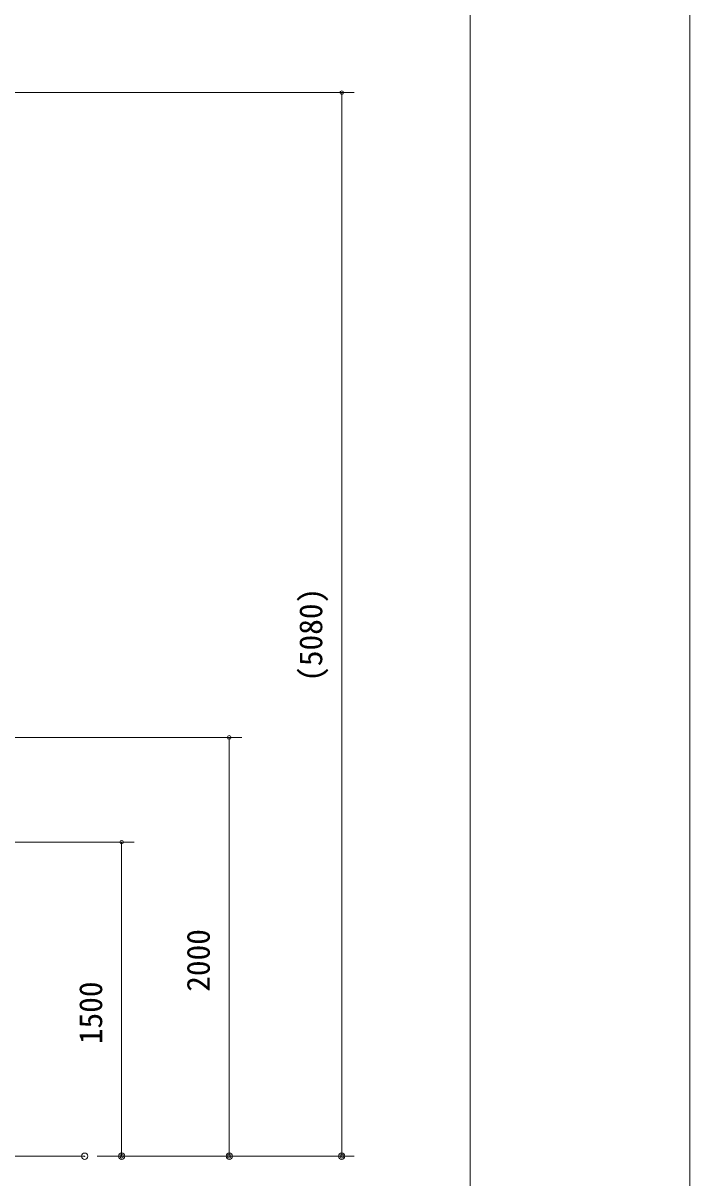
# Model space of a CAD drawing. Units: millimetres on the paper, scale 1:60. Extents: x 0 to 420, y -297 to 594.
# Drawn here: x 366.9 to 420, y 63.3 to 155.2 of the extents above; entities that cross this region are included whole.
import ezdxf
from ezdxf.enums import TextEntityAlignment as Align

# ---------------------------------------------------------------- set-up
doc = ezdxf.new("R2010")
doc.units = ezdxf.units.MM
doc.header["$PDMODE"] = 32
doc.header["$PDSIZE"] = 0.5
doc.layers.add('DEFPOINTS_3', color=7, linetype='Continuous', lineweight=9)
doc.layers.add('LY_1', color=7, linetype='Continuous', lineweight=18)
doc.styles.add('ＭＳ ゴシック', font='')
doc.styles.get('ＭＳ ゴシック').set_extended_font_data('MS Gothic')

# ---------------------------------------------------------------- blocks, each defined once
blk = doc.blocks.new('-000-_DOTSMALL')
at = {"color": 7, "linetype": 'Continuous', "lineweight": 9}
blk.add_circle((0, 0), 0.0625, dxfattribs=at)
blk.add_circle((0, 0), 0.0625, dxfattribs=at)

msp = doc.modelspace()

# ---------------------------------------------------------------- linework, layer by layer
at = {"layer": 'DEFPOINTS_3'}
msp.add_line((420, 0), (420, 297), dxfattribs=at)
at = {"layer": 'LY_1', "lineweight": 9}
for p, q in [((402.5, 15), (402.5, 282)), ((244.076, 64.981), (371.82, 64.981))]:
    msp.add_line(p, q, dxfattribs=at)
at = {"layer": 'LY_1'}
for p, q in [((360.999, 149.647), (393.285, 149.647)), ((392.285, 149.647), (392.285, 64.981)), ((357.22, 98.314), (384.332, 98.314)), ((383.332, 98.314), (383.332, 64.981)), ((332.22, 89.981), (375.768, 89.981)), ((374.768, 89.981), (374.768, 64.981)), ((372.82, 64.981), (375.768, 64.981)), ((372.82, 64.981), (384.332, 64.981)), ((372.82, 64.981), (393.285, 64.981))]:
    msp.add_line(p, q, dxfattribs=at)
for p in [(371.82, 64.981), (371.82, 64.981), (371.82, 64.981), (374.768, 64.981), (383.332, 64.981), (392.285, 64.981)]:
    msp.add_point(p, dxfattribs=at)

# ---------------------------------------------------------------- block references
at = {"layer": 'LY_1', "xscale": 2.32, "yscale": 2.32}
for p, rotation in [((392.285, 149.647), 90), ((383.332, 98.314), 90), ((374.768, 89.981), 90), ((374.768, 64.981), 270), ((383.332, 64.981), 270), ((392.285, 64.981), 270)]:
    msp.add_blockref('-000-_DOTSMALL', p, dxfattribs=dict(at, rotation=rotation))

# ---------------------------------------------------------------- texts
at = {"layer": 'LY_1', "style": 'ＭＳ ゴシック'}
for s, p in [('(5080)', (391.285, 102.746)), ('2000', (382.332, 78.071)), ('1500', (373.768, 73.902))]:
    msp.add_text(s, height=1.833, rotation=90, dxfattribs=at).set_placement(p, align=Align.BOTTOM_LEFT)

doc.saveas('drawing.dxf')
